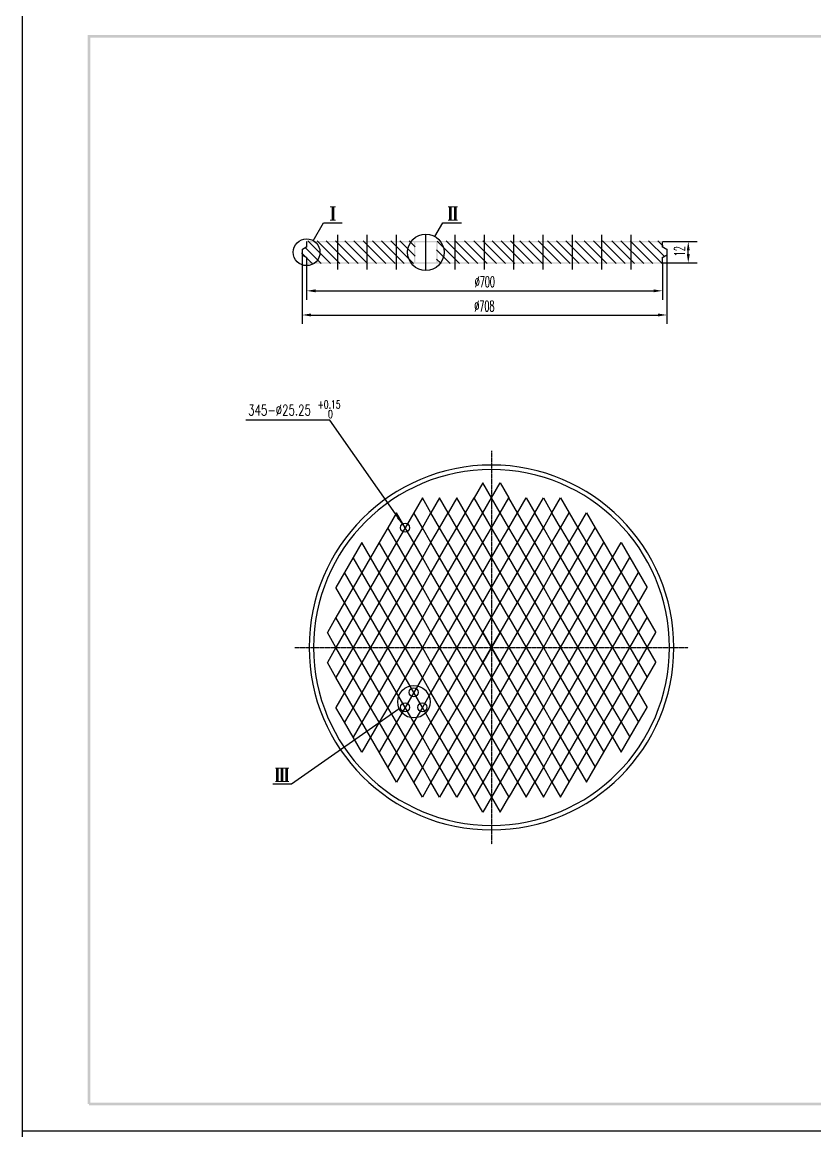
# Model space of a CAD drawing. Header units: millimetres. Extents: x 883 to 5635, y 546 to 4751.
# Drawn here: x 3853 to 4744, y 1806 to 3052 of the extents above; entities that cross this region are included whole.
import ezdxf

# ---------------------------------------------------------------- set-up
doc = ezdxf.new("R2010")
doc.units = ezdxf.units.MM
doc.linetypes.add('CENTER', pattern=[2, 1.25, -0.25, 0.25, -0.25])
for name, color, linetype in [('1', 2, 'Continuous'), ('1轮廓实线层', 1, 'Continuous'), ('2', 1, 'Continuous'), ('CDR_DWG1', 1, 'Continuous'), ('中心线', 3, 'CENTER')]:
    doc.layers.add(name, color=color, linetype=linetype)
doc.styles.add('HZTXT', font='txt', dxfattribs={"width": 0.75, "bigfont": 'HZTXT'})
doc.styles.get("Standard").update_dxf_attribs({"font": 'txt', "bigfont": 'gbcbig.shx'})

msp = doc.modelspace()

# ---------------------------------------------------------------- linework, layer by layer
for p, q in [((3852.5, 4750.9), (3852.5, 545.9)), ((3852.6, 3066), (3852.6, 1806)), ((4370.4, 2534.2), (4360.7, 2517.4)), ((4380.1, 2517.4), (4370.4, 2534.2)), ((4380.1, 2517.4), (4389.8, 2534.2)), ((4389.8, 2534.2), (4399.6, 2517.4)), ((4302.4, 2517.4), (4292.7, 2500.5)), ((4312.1, 2500.5), (4302.4, 2517.4)), ((4321.8, 2517.4), (4312.1, 2500.5)), ((4331.6, 2500.5), (4321.8, 2517.4)), ((4341.3, 2517.4), (4331.6, 2500.5)), ((4351, 2500.5), (4341.3, 2517.4)), ((4351, 2500.5), (4360.7, 2517.4)), ((4370.4, 2500.5), (4360.7, 2517.4)), ((4370.4, 2500.5), (4380.1, 2517.4)), ((4389.8, 2500.5), (4380.1, 2517.4)), ((4389.8, 2500.5), (4399.6, 2517.4)), ((4409.3, 2500.5), (4399.6, 2517.4)), ((4409.3, 2500.5), (4419, 2517.4)), ((4419, 2517.4), (4428.7, 2500.5)), ((4428.7, 2500.5), (4438.4, 2517.4)), ((4438.4, 2517.4), (4448.1, 2500.5)), ((4448.1, 2500.5), (4457.8, 2517.4)), ((4457.8, 2517.4), (4467.6, 2500.5)), ((4273.3, 2500.5), (4263.6, 2483.7)), ((4283, 2483.7), (4273.3, 2500.5)), ((4292.7, 2500.5), (4283, 2483.7)), ((4302.4, 2483.7), (4292.7, 2500.5)), ((4302.4, 2483.7), (4312.1, 2500.5)), ((4321.8, 2483.7), (4312.1, 2500.5)), ((4321.8, 2483.7), (4331.6, 2500.5)), ((4341.3, 2483.7), (4331.6, 2500.5)), ((4341.3, 2483.7), (4351, 2500.5)), ((4360.7, 2483.7), (4351, 2500.5)), ((4360.7, 2483.7), (4370.4, 2500.5)), ((4380.1, 2483.7), (4370.4, 2500.5)), ((4380.1, 2483.7), (4389.8, 2500.5)), ((4399.6, 2483.7), (4389.8, 2500.5)), ((4399.6, 2483.7), (4409.3, 2500.5)), ((4419, 2483.7), (4409.3, 2500.5)), ((4419, 2483.7), (4428.7, 2500.5)), ((4438.4, 2483.7), (4428.7, 2500.5)), ((4438.4, 2483.7), (4448.1, 2500.5)), ((4457.8, 2483.7), (4448.1, 2500.5)), ((4457.8, 2483.7), (4467.6, 2500.5)), ((4467.6, 2500.5), (4477.3, 2483.7)), ((4477.3, 2483.7), (4487, 2500.5)), ((4487, 2500.5), (4496.7, 2483.7)), ((4263.6, 2483.7), (4253.8, 2466.9)), ((4273.3, 2466.9), (4263.6, 2483.7)), ((4283, 2483.7), (4273.3, 2466.9)), ((4292.7, 2466.9), (4283, 2483.7)), ((4302.4, 2483.7), (4292.7, 2466.9)), ((4312.1, 2466.9), (4302.4, 2483.7)), ((4312.1, 2466.9), (4321.8, 2483.7)), ((4331.6, 2466.9), (4321.8, 2483.7)), ((4331.6, 2466.9), (4341.3, 2483.7)), ((4351, 2466.9), (4341.3, 2483.7)), ((4351, 2466.9), (4360.7, 2483.7)), ((4370.4, 2466.9), (4360.7, 2483.7)), ((4370.4, 2466.9), (4380.1, 2483.7)), ((4389.8, 2466.9), (4380.1, 2483.7)), ((4389.8, 2466.9), (4399.6, 2483.7)), ((4409.3, 2466.9), (4399.6, 2483.7)), ((4409.3, 2466.9), (4419, 2483.7)), ((4428.7, 2466.9), (4419, 2483.7)), ((4428.7, 2466.9), (4438.4, 2483.7)), ((4448.1, 2466.9), (4438.4, 2483.7)), ((4448.1, 2466.9), (4457.8, 2483.7)), ((4457.8, 2483.7), (4467.6, 2466.9)), ((4467.6, 2466.9), (4477.3, 2483.7)), ((4477.3, 2483.7), (4487, 2466.9)), ((4487, 2466.9), (4496.7, 2483.7)), ((4496.7, 2483.7), (4506.4, 2466.9)), ((4234.4, 2466.9), (4224.7, 2450.1)), ((4244.1, 2450.1), (4234.4, 2466.9)), ((4253.8, 2466.9), (4244.1, 2450.1)), ((4263.6, 2450.1), (4253.8, 2466.9)), ((4273.3, 2466.9), (4263.6, 2450.1)), ((4283, 2450.1), (4273.3, 2466.9)), ((4292.7, 2466.9), (4283, 2450.1)), ((4302.4, 2450.1), (4292.7, 2466.9)), ((4312.1, 2466.9), (4302.4, 2450.1)), ((4321.8, 2450.1), (4312.1, 2466.9)), ((4321.8, 2450.1), (4331.6, 2466.9)), ((4341.3, 2450.1), (4331.6, 2466.9)), ((4341.3, 2450.1), (4351, 2466.9)), ((4360.7, 2450.1), (4351, 2466.9)), ((4360.7, 2450.1), (4370.4, 2466.9)), ((4380.1, 2450.1), (4370.4, 2466.9)), ((4380.1, 2450.1), (4389.8, 2466.9)), ((4399.6, 2450.1), (4389.8, 2466.9)), ((4399.6, 2450.1), (4409.3, 2466.9)), ((4419, 2450.1), (4409.3, 2466.9)), ((4419, 2450.1), (4428.7, 2466.9)), ((4438.4, 2450.1), (4428.7, 2466.9)), ((4438.4, 2450.1), (4448.1, 2466.9)), ((4448.1, 2466.9), (4457.8, 2450.1)), ((4457.8, 2450.1), (4467.6, 2466.9)), ((4467.6, 2466.9), (4477.3, 2450.1)), ((4477.3, 2450.1), (4487, 2466.9)), ((4487, 2466.9), (4496.7, 2450.1)), ((4496.7, 2450.1), (4506.4, 2466.9)), ((4506.4, 2466.9), (4516.1, 2450.1)), ((4516.1, 2450.1), (4525.8, 2466.9)), ((4525.8, 2466.9), (4535.6, 2450.1)), ((4224.7, 2450.1), (4215, 2433.2)), ((4234.4, 2433.2), (4224.7, 2450.1)), ((4244.1, 2450.1), (4234.4, 2433.2)), ((4253.8, 2433.2), (4244.1, 2450.1)), ((4263.6, 2450.1), (4253.8, 2433.2)), ((4273.3, 2433.2), (4263.6, 2450.1)), ((4283, 2450.1), (4273.3, 2433.2)), ((4292.7, 2433.2), (4283, 2450.1)), ((4302.4, 2450.1), (4292.7, 2433.2)), ((4312.1, 2433.2), (4302.4, 2450.1)), ((4321.8, 2450.1), (4312.1, 2433.2)), ((4331.6, 2433.2), (4321.8, 2450.1)), ((4331.6, 2433.2), (4341.3, 2450.1)), ((4351, 2433.2), (4341.3, 2450.1)), ((4351, 2433.2), (4360.7, 2450.1)), ((4370.4, 2433.2), (4360.7, 2450.1)), ((4370.4, 2433.2), (4380.1, 2450.1)), ((4389.8, 2433.2), (4380.1, 2450.1)), ((4389.8, 2433.2), (4399.6, 2450.1)), ((4409.3, 2433.2), (4399.6, 2450.1)), ((4409.3, 2433.2), (4419, 2450.1)), ((4428.7, 2433.2), (4419, 2450.1)), ((4428.7, 2433.2), (4438.4, 2450.1)), ((4438.4, 2450.1), (4448.1, 2433.2)), ((4448.1, 2433.2), (4457.8, 2450.1)), ((4457.8, 2450.1), (4467.6, 2433.2)), ((4467.6, 2433.2), (4477.3, 2450.1)), ((4477.3, 2450.1), (4487, 2433.2)), ((4487, 2433.2), (4496.7, 2450.1)), ((4496.7, 2450.1), (4506.4, 2433.2)), ((4506.4, 2433.2), (4516.1, 2450.1)), ((4516.1, 2450.1), (4525.8, 2433.2)), ((4525.8, 2433.2), (4535.6, 2450.1)), ((4535.6, 2450.1), (4545.3, 2433.2)), ((4215, 2433.2), (4205.3, 2416.4)), ((4224.7, 2416.4), (4215, 2433.2)), ((4234.4, 2433.2), (4224.7, 2416.4)), ((4244.1, 2416.4), (4234.4, 2433.2)), ((4253.8, 2433.2), (4244.1, 2416.4)), ((4263.6, 2416.4), (4253.8, 2433.2)), ((4273.3, 2433.2), (4263.6, 2416.4)), ((4283, 2416.4), (4273.3, 2433.2)), ((4292.7, 2433.2), (4283, 2416.4)), ((4302.4, 2416.4), (4292.7, 2433.2)), ((4312.1, 2433.2), (4302.4, 2416.4)), ((4321.8, 2416.4), (4312.1, 2433.2)), ((4331.6, 2433.2), (4321.8, 2416.4)), ((4341.3, 2416.4), (4331.6, 2433.2)), ((4341.3, 2416.4), (4351, 2433.2)), ((4360.7, 2416.4), (4351, 2433.2)), ((4360.7, 2416.4), (4370.4, 2433.2)), ((4380.1, 2416.4), (4370.4, 2433.2)), ((4380.1, 2416.4), (4389.8, 2433.2)), ((4399.6, 2416.4), (4389.8, 2433.2)), ((4399.6, 2416.4), (4409.3, 2433.2)), ((4419, 2416.4), (4409.3, 2433.2)), ((4419, 2416.4), (4428.7, 2433.2)), ((4428.7, 2433.2), (4438.4, 2416.4)), ((4438.4, 2416.4), (4448.1, 2433.2)), ((4448.1, 2433.2), (4457.8, 2416.4)), ((4457.8, 2416.4), (4467.6, 2433.2)), ((4467.6, 2433.2), (4477.3, 2416.4)), ((4477.3, 2416.4), (4487, 2433.2)), ((4487, 2433.2), (4496.7, 2416.4)), ((4496.7, 2416.4), (4506.4, 2433.2)), ((4506.4, 2433.2), (4516.1, 2416.4)), ((4516.1, 2416.4), (4525.8, 2433.2)), ((4525.8, 2433.2), (4535.6, 2416.4)), ((4535.6, 2416.4), (4545.3, 2433.2)), ((4545.3, 2433.2), (4555, 2416.4)), ((4215, 2399.6), (4205.3, 2416.4)), ((4224.7, 2416.4), (4215, 2399.6)), ((4234.4, 2399.6), (4224.7, 2416.4)), ((4244.1, 2416.4), (4234.4, 2399.6)), ((4253.8, 2399.6), (4244.1, 2416.4)), ((4263.6, 2416.4), (4253.8, 2399.6)), ((4273.3, 2399.6), (4263.6, 2416.4)), ((4283, 2416.4), (4273.3, 2399.6)), ((4292.7, 2399.6), (4283, 2416.4)), ((4302.4, 2416.4), (4292.7, 2399.6)), ((4312.1, 2399.6), (4302.4, 2416.4)), ((4321.8, 2416.4), (4312.1, 2399.6)), ((4331.6, 2399.6), (4321.8, 2416.4)), ((4341.3, 2416.4), (4331.6, 2399.6)), ((4351, 2399.6), (4341.3, 2416.4)), ((4351, 2399.6), (4360.7, 2416.4)), ((4370.4, 2399.6), (4360.7, 2416.4)), ((4370.4, 2399.6), (4380.1, 2416.4)), ((4389.8, 2399.6), (4380.1, 2416.4)), ((4389.8, 2399.6), (4399.6, 2416.4)), ((4409.3, 2399.6), (4399.6, 2416.4)), ((4409.3, 2399.6), (4419, 2416.4)), ((4419, 2416.4), (4428.7, 2399.6)), ((4428.7, 2399.6), (4438.4, 2416.4)), ((4438.4, 2416.4), (4448.1, 2399.6)), ((4448.1, 2399.6), (4457.8, 2416.4)), ((4457.8, 2416.4), (4467.6, 2399.6)), ((4467.6, 2399.6), (4477.3, 2416.4)), ((4477.3, 2416.4), (4487, 2399.6)), ((4487, 2399.6), (4496.7, 2416.4)), ((4496.7, 2416.4), (4506.4, 2399.6)), ((4506.4, 2399.6), (4516.1, 2416.4)), ((4516.1, 2416.4), (4525.8, 2399.6)), ((4525.8, 2399.6), (4535.6, 2416.4)), ((4535.6, 2416.4), (4545.3, 2399.6)), ((4545.3, 2399.6), (4555, 2416.4)), ((4215, 2399.6), (4205.3, 2382.8)), ((4224.7, 2382.8), (4215, 2399.6)), ((4234.4, 2399.6), (4224.7, 2382.8)), ((4244.1, 2382.8), (4234.4, 2399.6)), ((4253.8, 2399.6), (4244.1, 2382.8)), ((4263.6, 2382.8), (4253.8, 2399.6)), ((4273.3, 2399.6), (4263.6, 2382.8)), ((4283, 2382.8), (4273.3, 2399.6)), ((4292.7, 2399.6), (4283, 2382.8)), ((4302.4, 2382.8), (4292.7, 2399.6)), ((4312.1, 2399.6), (4302.4, 2382.8)), ((4321.8, 2382.8), (4312.1, 2399.6)), ((4331.6, 2399.6), (4321.8, 2382.8)), ((4341.3, 2382.8), (4331.6, 2399.6)), ((4351, 2399.6), (4341.3, 2382.8)), ((4360.7, 2382.8), (4351, 2399.6)), ((4360.7, 2382.8), (4370.4, 2399.6)), ((4380.1, 2382.8), (4370.4, 2399.6)), ((4380.1, 2382.8), (4389.8, 2399.6)), ((4399.6, 2382.8), (4389.8, 2399.6)), ((4399.6, 2382.8), (4409.3, 2399.6)), ((4409.3, 2399.6), (4419, 2382.8)), ((4419, 2382.8), (4428.7, 2399.6)), ((4428.7, 2399.6), (4438.4, 2382.8)), ((4438.4, 2382.8), (4448.1, 2399.6)), ((4448.1, 2399.6), (4457.8, 2382.8)), ((4457.8, 2382.8), (4467.6, 2399.6)), ((4467.6, 2399.6), (4477.3, 2382.8)), ((4477.3, 2382.8), (4487, 2399.6)), ((4487, 2399.6), (4496.7, 2382.8)), ((4496.7, 2382.8), (4506.4, 2399.6)), ((4506.4, 2399.6), (4516.1, 2382.8)), ((4516.1, 2382.8), (4525.8, 2399.6)), ((4525.8, 2399.6), (4535.6, 2382.8)), ((4535.6, 2382.8), (4545.3, 2399.6)), ((4545.3, 2399.6), (4555, 2382.8)), ((4205.3, 2382.8), (4195.6, 2365.9)), ((4215, 2365.9), (4205.3, 2382.8)), ((4224.7, 2382.8), (4215, 2365.9)), ((4234.4, 2365.9), (4224.7, 2382.8)), ((4244.1, 2382.8), (4234.4, 2365.9)), ((4253.8, 2365.9), (4244.1, 2382.8)), ((4263.6, 2382.8), (4253.8, 2365.9)), ((4273.3, 2365.9), (4263.6, 2382.8)), ((4283, 2382.8), (4273.3, 2365.9)), ((4292.7, 2365.9), (4283, 2382.8)), ((4302.4, 2382.8), (4292.7, 2365.9)), ((4312.1, 2365.9), (4302.4, 2382.8)), ((4321.8, 2382.8), (4312.1, 2365.9)), ((4331.6, 2365.9), (4321.8, 2382.8)), ((4341.3, 2382.8), (4331.6, 2365.9)), ((4351, 2365.9), (4341.3, 2382.8)), ((4360.7, 2382.8), (4351, 2365.9)), ((4370.4, 2365.9), (4360.7, 2382.8)), ((4370.4, 2365.9), (4380.1, 2382.8)), ((4389.8, 2365.9), (4380.1, 2382.8)), ((4389.8, 2365.9), (4399.6, 2382.8)), ((4399.6, 2382.8), (4409.3, 2365.9)), ((4409.3, 2365.9), (4419, 2382.8)), ((4419, 2382.8), (4428.7, 2365.9)), ((4428.7, 2365.9), (4438.4, 2382.8)), ((4438.4, 2382.8), (4448.1, 2365.9)), ((4448.1, 2365.9), (4457.8, 2382.8)), ((4457.8, 2382.8), (4467.6, 2365.9)), ((4467.6, 2365.9), (4477.3, 2382.8)), ((4477.3, 2382.8), (4487, 2365.9)), ((4487, 2365.9), (4496.7, 2382.8)), ((4496.7, 2382.8), (4506.4, 2365.9)), ((4506.4, 2365.9), (4516.1, 2382.8)), ((4516.1, 2382.8), (4525.8, 2365.9)), ((4525.8, 2365.9), (4535.6, 2382.8)), ((4535.6, 2382.8), (4545.3, 2365.9)), ((4545.3, 2365.9), (4555, 2382.8)), ((4555, 2382.8), (4564.7, 2365.9)), ((4205.3, 2349.1), (4195.6, 2365.9)), ((4215, 2365.9), (4205.3, 2349.1)), ((4224.7, 2349.1), (4215, 2365.9)), ((4234.4, 2365.9), (4224.7, 2349.1)), ((4244.1, 2349.1), (4234.4, 2365.9)), ((4253.8, 2365.9), (4244.1, 2349.1)), ((4263.6, 2349.1), (4253.8, 2365.9)), ((4273.3, 2365.9), (4263.6, 2349.1)), ((4283, 2349.1), (4273.3, 2365.9)), ((4292.7, 2365.9), (4283, 2349.1)), ((4302.4, 2349.1), (4292.7, 2365.9)), ((4312.1, 2365.9), (4302.4, 2349.1)), ((4321.8, 2349.1), (4312.1, 2365.9)), ((4331.6, 2365.9), (4321.8, 2349.1)), ((4341.3, 2349.1), (4331.6, 2365.9)), ((4351, 2365.9), (4341.3, 2349.1)), ((4360.7, 2349.1), (4351, 2365.9)), ((4370.4, 2365.9), (4360.7, 2349.1)), ((4380.1, 2349.1), (4370.4, 2365.9)), ((4370.4, 2365.9), (4380.1, 2349.1)), ((4380.1, 2349.1), (4370.4, 2365.9)), ((4380.1, 2349.1), (4389.8, 2365.9)), ((4389.8, 2365.9), (4380.1, 2349.1)), ((4380.1, 2349.1), (4389.8, 2365.9)), ((4389.8, 2365.9), (4399.6, 2349.1)), ((4399.6, 2349.1), (4409.3, 2365.9)), ((4409.3, 2365.9), (4419, 2349.1)), ((4419, 2349.1), (4428.7, 2365.9)), ((4428.7, 2365.9), (4438.4, 2349.1)), ((4438.4, 2349.1), (4448.1, 2365.9)), ((4448.1, 2365.9), (4457.8, 2349.1)), ((4457.8, 2349.1), (4467.6, 2365.9)), ((4467.6, 2365.9), (4477.3, 2349.1)), ((4477.3, 2349.1), (4487, 2365.9)), ((4487, 2365.9), (4496.7, 2349.1)), ((4496.7, 2349.1), (4506.4, 2365.9)), ((4506.4, 2365.9), (4516.1, 2349.1)), ((4516.1, 2349.1), (4525.8, 2365.9)), ((4525.8, 2365.9), (4535.6, 2349.1)), ((4535.6, 2349.1), (4545.3, 2365.9)), ((4545.3, 2365.9), (4555, 2349.1)), ((4555, 2349.1), (4564.7, 2365.9)), ((4205.3, 2349.1), (4195.6, 2332.3)), ((4215, 2332.3), (4205.3, 2349.1)), ((4224.7, 2349.1), (4215, 2332.3)), ((4234.4, 2332.3), (4224.7, 2349.1)), ((4244.1, 2349.1), (4234.4, 2332.3)), ((4253.8, 2332.3), (4244.1, 2349.1)), ((4263.6, 2349.1), (4253.8, 2332.3)), ((4273.3, 2332.3), (4263.6, 2349.1)), ((4283, 2349.1), (4273.3, 2332.3)), ((4292.7, 2332.3), (4283, 2349.1)), ((4302.4, 2349.1), (4292.7, 2332.3)), ((4312.1, 2332.3), (4302.4, 2349.1)), ((4321.8, 2349.1), (4312.1, 2332.3)), ((4331.6, 2332.3), (4321.8, 2349.1)), ((4341.3, 2349.1), (4331.6, 2332.3)), ((4351, 2332.3), (4341.3, 2349.1)), ((4360.7, 2349.1), (4351, 2332.3)), ((4370.4, 2332.3), (4360.7, 2349.1)), ((4380.1, 2349.1), (4370.4, 2332.3)), ((4370.4, 2332.3), (4380.1, 2349.1)), ((4380.1, 2349.1), (4370.4, 2332.3)), ((4380.1, 2349.1), (4389.8, 2332.3)), ((4389.8, 2332.3), (4380.1, 2349.1)), ((4380.1, 2349.1), (4389.8, 2332.3)), ((4389.8, 2332.3), (4399.6, 2349.1)), ((4399.6, 2349.1), (4409.3, 2332.3)), ((4409.3, 2332.3), (4419, 2349.1)), ((4419, 2349.1), (4428.7, 2332.3)), ((4428.7, 2332.3), (4438.4, 2349.1)), ((4438.4, 2349.1), (4448.1, 2332.3)), ((4448.1, 2332.3), (4457.8, 2349.1)), ((4457.8, 2349.1), (4467.6, 2332.3)), ((4467.6, 2332.3), (4477.3, 2349.1)), ((4477.3, 2349.1), (4487, 2332.3)), ((4487, 2332.3), (4496.7, 2349.1)), ((4496.7, 2349.1), (4506.4, 2332.3)), ((4506.4, 2332.3), (4516.1, 2349.1)), ((4516.1, 2349.1), (4525.8, 2332.3)), ((4525.8, 2332.3), (4535.6, 2349.1)), ((4535.6, 2349.1), (4545.3, 2332.3)), ((4545.3, 2332.3), (4555, 2349.1)), ((4555, 2349.1), (4564.7, 2332.3)), ((4205.3, 2315.5), (4195.6, 2332.3)), ((4215, 2332.3), (4205.3, 2315.5)), ((4224.7, 2315.5), (4215, 2332.3)), ((4234.4, 2332.3), (4224.7, 2315.5)), ((4244.1, 2315.5), (4234.4, 2332.3)), ((4253.8, 2332.3), (4244.1, 2315.5)), ((4263.6, 2315.5), (4253.8, 2332.3)), ((4273.3, 2332.3), (4263.6, 2315.5)), ((4283, 2315.5), (4273.3, 2332.3)), ((4292.7, 2332.3), (4283, 2315.5)), ((4302.4, 2315.5), (4292.7, 2332.3)), ((4312.1, 2332.3), (4302.4, 2315.5)), ((4321.8, 2315.5), (4312.1, 2332.3)), ((4331.6, 2332.3), (4321.8, 2315.5)), ((4341.3, 2315.5), (4331.6, 2332.3)), ((4351, 2332.3), (4341.3, 2315.5)), ((4360.7, 2315.5), (4351, 2332.3)), ((4370.4, 2332.3), (4360.7, 2315.5)), ((4370.4, 2332.3), (4380.1, 2315.5)), ((4389.8, 2332.3), (4380.1, 2315.5)), ((4389.8, 2332.3), (4399.6, 2315.5)), ((4399.6, 2315.5), (4409.3, 2332.3)), ((4409.3, 2332.3), (4419, 2315.5)), ((4419, 2315.5), (4428.7, 2332.3)), ((4428.7, 2332.3), (4438.4, 2315.5)), ((4438.4, 2315.5), (4448.1, 2332.3)), ((4448.1, 2332.3), (4457.8, 2315.5)), ((4457.8, 2315.5), (4467.6, 2332.3)), ((4467.6, 2332.3), (4477.3, 2315.5)), ((4477.3, 2315.5), (4487, 2332.3)), ((4487, 2332.3), (4496.7, 2315.5)), ((4496.7, 2315.5), (4506.4, 2332.3)), ((4506.4, 2332.3), (4516.1, 2315.5)), ((4516.1, 2315.5), (4525.8, 2332.3)), ((4525.8, 2332.3), (4535.6, 2315.5)), ((4535.6, 2315.5), (4545.3, 2332.3)), ((4545.3, 2332.3), (4555, 2315.5)), ((4555, 2315.5), (4564.7, 2332.3)), ((4215, 2298.6), (4205.3, 2315.5)), ((4224.7, 2315.5), (4215, 2298.6)), ((4234.4, 2298.6), (4224.7, 2315.5)), ((4244.1, 2315.5), (4234.4, 2298.6)), ((4253.8, 2298.6), (4244.1, 2315.5)), ((4263.6, 2315.5), (4253.8, 2298.6)), ((4273.3, 2298.6), (4263.6, 2315.5)), ((4283, 2315.5), (4273.3, 2298.6)), ((4292.7, 2298.6), (4283, 2315.5)), ((4302.4, 2315.5), (4292.7, 2298.6)), ((4312.1, 2298.6), (4302.4, 2315.5)), ((4321.8, 2315.5), (4312.1, 2298.6)), ((4331.6, 2298.6), (4321.8, 2315.5)), ((4341.3, 2315.5), (4331.6, 2298.6)), ((4351, 2298.6), (4341.3, 2315.5)), ((4360.7, 2315.5), (4351, 2298.6)), ((4360.7, 2315.5), (4370.4, 2298.6)), ((4380.1, 2315.5), (4370.4, 2298.6)), ((4380.1, 2315.5), (4389.8, 2298.6)), ((4399.6, 2315.5), (4389.8, 2298.6)), ((4399.6, 2315.5), (4409.3, 2298.6)), ((4409.3, 2298.6), (4419, 2315.5)), ((4419, 2315.5), (4428.7, 2298.6)), ((4428.7, 2298.6), (4438.4, 2315.5)), ((4438.4, 2315.5), (4448.1, 2298.6)), ((4448.1, 2298.6), (4457.8, 2315.5)), ((4457.8, 2315.5), (4467.6, 2298.6)), ((4467.6, 2298.6), (4477.3, 2315.5)), ((4477.3, 2315.5), (4487, 2298.6)), ((4487, 2298.6), (4496.7, 2315.5)), ((4496.7, 2315.5), (4506.4, 2298.6)), ((4506.4, 2298.6), (4516.1, 2315.5)), ((4516.1, 2315.5), (4525.8, 2298.6)), ((4525.8, 2298.6), (4535.6, 2315.5)), ((4535.6, 2315.5), (4545.3, 2298.6)), ((4545.3, 2298.6), (4555, 2315.5)), ((4215, 2298.6), (4205.3, 2281.8)), ((4224.7, 2281.8), (4215, 2298.6)), ((4234.4, 2298.6), (4224.7, 2281.8)), ((4244.1, 2281.8), (4234.4, 2298.6)), ((4253.8, 2298.6), (4244.1, 2281.8)), ((4263.6, 2281.8), (4253.8, 2298.6)), ((4273.3, 2298.6), (4263.6, 2281.8)), ((4283, 2281.8), (4273.3, 2298.6)), ((4292.7, 2298.6), (4283, 2281.8)), ((4302.4, 2281.8), (4292.7, 2298.6)), ((4312.1, 2298.6), (4302.4, 2281.8)), ((4321.8, 2281.8), (4312.1, 2298.6)), ((4331.6, 2298.6), (4321.8, 2281.8)), ((4341.3, 2281.8), (4331.6, 2298.6)), ((4351, 2298.6), (4341.3, 2281.8)), ((4351, 2298.6), (4360.7, 2281.8)), ((4370.4, 2298.6), (4360.7, 2281.8)), ((4370.4, 2298.6), (4380.1, 2281.8)), ((4389.8, 2298.6), (4380.1, 2281.8)), ((4389.8, 2298.6), (4399.6, 2281.8)), ((4409.3, 2298.6), (4399.6, 2281.8)), ((4409.3, 2298.6), (4419, 2281.8)), ((4419, 2281.8), (4428.7, 2298.6)), ((4428.7, 2298.6), (4438.4, 2281.8)), ((4438.4, 2281.8), (4448.1, 2298.6)), ((4448.1, 2298.6), (4457.8, 2281.8)), ((4457.8, 2281.8), (4467.6, 2298.6)), ((4467.6, 2298.6), (4477.3, 2281.8)), ((4477.3, 2281.8), (4487, 2298.6)), ((4487, 2298.6), (4496.7, 2281.8)), ((4496.7, 2281.8), (4506.4, 2298.6)), ((4506.4, 2298.6), (4516.1, 2281.8)), ((4516.1, 2281.8), (4525.8, 2298.6)), ((4525.8, 2298.6), (4535.6, 2281.8)), ((4535.6, 2281.8), (4545.3, 2298.6)), ((4545.3, 2298.6), (4555, 2281.8)), ((4215, 2265), (4205.3, 2281.8)), ((4224.7, 2281.8), (4215, 2265)), ((4234.4, 2265), (4224.7, 2281.8)), ((4244.1, 2281.8), (4234.4, 2265)), ((4253.8, 2265), (4244.1, 2281.8)), ((4263.6, 2281.8), (4253.8, 2265)), ((4273.3, 2265), (4263.6, 2281.8)), ((4283, 2281.8), (4273.3, 2265)), ((4292.7, 2265), (4283, 2281.8)), ((4302.4, 2281.8), (4292.7, 2265)), ((4312.1, 2265), (4302.4, 2281.8)), ((4321.8, 2281.8), (4312.1, 2265)), ((4331.6, 2265), (4321.8, 2281.8)), ((4341.3, 2281.8), (4331.6, 2265)), ((4341.3, 2281.8), (4351, 2265)), ((4360.7, 2281.8), (4351, 2265)), ((4360.7, 2281.8), (4370.4, 2265)), ((4380.1, 2281.8), (4370.4, 2265)), ((4380.1, 2281.8), (4389.8, 2265)), ((4399.6, 2281.8), (4389.8, 2265)), ((4399.6, 2281.8), (4409.3, 2265)), ((4419, 2281.8), (4409.3, 2265)), ((4419, 2281.8), (4428.7, 2265)), ((4428.7, 2265), (4438.4, 2281.8)), ((4438.4, 2281.8), (4448.1, 2265)), ((4448.1, 2265), (4457.8, 2281.8)), ((4457.8, 2281.8), (4467.6, 2265)), ((4467.6, 2265), (4477.3, 2281.8)), ((4477.3, 2281.8), (4487, 2265)), ((4487, 2265), (4496.7, 2281.8)), ((4496.7, 2281.8), (4506.4, 2265)), ((4506.4, 2265), (4516.1, 2281.8)), ((4516.1, 2281.8), (4525.8, 2265)), ((4525.8, 2265), (4535.6, 2281.8)), ((4535.6, 2281.8), (4545.3, 2265)), ((4545.3, 2265), (4555, 2281.8)), ((4224.7, 2248.2), (4215, 2265)), ((4234.4, 2265), (4224.7, 2248.2)), ((4244.1, 2248.2), (4234.4, 2265)), ((4253.8, 2265), (4244.1, 2248.2)), ((4263.6, 2248.2), (4253.8, 2265)), ((4273.3, 2265), (4263.6, 2248.2)), ((4283, 2248.2), (4273.3, 2265)), ((4292.7, 2265), (4283, 2248.2)), ((4302.4, 2248.2), (4292.7, 2265)), ((4312.1, 2265), (4302.4, 2248.2)), ((4321.8, 2248.2), (4312.1, 2265)), ((4331.6, 2265), (4321.8, 2248.2)), ((4331.6, 2265), (4341.3, 2248.2)), ((4351, 2265), (4341.3, 2248.2)), ((4351, 2265), (4360.7, 2248.2)), ((4370.4, 2265), (4360.7, 2248.2)), ((4370.4, 2265), (4380.1, 2248.2)), ((4389.8, 2265), (4380.1, 2248.2)), ((4389.8, 2265), (4399.6, 2248.2)), ((4409.3, 2265), (4399.6, 2248.2)), ((4409.3, 2265), (4419, 2248.2)), ((4428.7, 2265), (4419, 2248.2)), ((4428.7, 2265), (4438.4, 2248.2)), ((4438.4, 2248.2), (4448.1, 2265)), ((4448.1, 2265), (4457.8, 2248.2)), ((4457.8, 2248.2), (4467.6, 2265)), ((4467.6, 2265), (4477.3, 2248.2)), ((4477.3, 2248.2), (4487, 2265)), ((4487, 2265), (4496.7, 2248.2)), ((4496.7, 2248.2), (4506.4, 2265)), ((4506.4, 2265), (4516.1, 2248.2)), ((4516.1, 2248.2), (4525.8, 2265)), ((4525.8, 2265), (4535.6, 2248.2)), ((4535.6, 2248.2), (4545.3, 2265)), ((4234.4, 2231.3), (4224.7, 2248.2)), ((4244.1, 2248.2), (4234.4, 2231.3)), ((4253.8, 2231.3), (4244.1, 2248.2)), ((4263.6, 2248.2), (4253.8, 2231.3)), ((4273.3, 2231.3), (4263.6, 2248.2)), ((4283, 2248.2), (4273.3, 2231.3)), ((4292.7, 2231.3), (4283, 2248.2)), ((4302.4, 2248.2), (4292.7, 2231.3)), ((4312.1, 2231.3), (4302.4, 2248.2)), ((4321.8, 2248.2), (4312.1, 2231.3)), ((4321.8, 2248.2), (4331.6, 2231.3)), ((4341.3, 2248.2), (4331.6, 2231.3)), ((4341.3, 2248.2), (4351, 2231.3)), ((4360.7, 2248.2), (4351, 2231.3)), ((4360.7, 2248.2), (4370.4, 2231.3)), ((4380.1, 2248.2), (4370.4, 2231.3)), ((4380.1, 2248.2), (4389.8, 2231.3)), ((4399.6, 2248.2), (4389.8, 2231.3)), ((4399.6, 2248.2), (4409.3, 2231.3)), ((4419, 2248.2), (4409.3, 2231.3)), ((4419, 2248.2), (4428.7, 2231.3)), ((4438.4, 2248.2), (4428.7, 2231.3)), ((4438.4, 2248.2), (4448.1, 2231.3)), ((4448.1, 2231.3), (4457.8, 2248.2)), ((4457.8, 2248.2), (4467.6, 2231.3)), ((4467.6, 2231.3), (4477.3, 2248.2)), ((4477.3, 2248.2), (4487, 2231.3)), ((4487, 2231.3), (4496.7, 2248.2)), ((4496.7, 2248.2), (4506.4, 2231.3)), ((4506.4, 2231.3), (4516.1, 2248.2)), ((4516.1, 2248.2), (4525.8, 2231.3)), ((4525.8, 2231.3), (4535.6, 2248.2)), ((4263.6, 2214.5), (4253.8, 2231.3)), ((4273.3, 2231.3), (4263.6, 2214.5)), ((4283, 2214.5), (4273.3, 2231.3)), ((4292.7, 2231.3), (4283, 2214.5)), ((4302.4, 2214.5), (4292.7, 2231.3)), ((4312.1, 2231.3), (4302.4, 2214.5)), ((4312.1, 2231.3), (4321.8, 2214.5)), ((4331.6, 2231.3), (4321.8, 2214.5)), ((4331.6, 2231.3), (4341.3, 2214.5)), ((4351, 2231.3), (4341.3, 2214.5)), ((4351, 2231.3), (4360.7, 2214.5)), ((4370.4, 2231.3), (4360.7, 2214.5)), ((4370.4, 2231.3), (4380.1, 2214.5)), ((4389.8, 2231.3), (4380.1, 2214.5)), ((4389.8, 2231.3), (4399.6, 2214.5)), ((4409.3, 2231.3), (4399.6, 2214.5)), ((4409.3, 2231.3), (4419, 2214.5)), ((4428.7, 2231.3), (4419, 2214.5)), ((4428.7, 2231.3), (4438.4, 2214.5)), ((4448.1, 2231.3), (4438.4, 2214.5)), ((4448.1, 2231.3), (4457.8, 2214.5)), ((4457.8, 2214.5), (4467.6, 2231.3)), ((4467.6, 2231.3), (4477.3, 2214.5)), ((4477.3, 2214.5), (4487, 2231.3)), ((4487, 2231.3), (4496.7, 2214.5)), ((4496.7, 2214.5), (4506.4, 2231.3)), ((4273.3, 2197.7), (4263.6, 2214.5)), ((4283, 2214.5), (4273.3, 2197.7)), ((4292.7, 2197.7), (4283, 2214.5)), ((4302.4, 2214.5), (4292.7, 2197.7)), ((4302.4, 2214.5), (4312.1, 2197.7)), ((4321.8, 2214.5), (4312.1, 2197.7)), ((4321.8, 2214.5), (4331.6, 2197.7)), ((4341.3, 2214.5), (4331.6, 2197.7)), ((4341.3, 2214.5), (4351, 2197.7)), ((4360.7, 2214.5), (4351, 2197.7)), ((4360.7, 2214.5), (4370.4, 2197.7)), ((4380.1, 2214.5), (4370.4, 2197.7)), ((4380.1, 2214.5), (4389.8, 2197.7)), ((4399.6, 2214.5), (4389.8, 2197.7)), ((4399.6, 2214.5), (4409.3, 2197.7)), ((4419, 2214.5), (4409.3, 2197.7)), ((4419, 2214.5), (4428.7, 2197.7)), ((4438.4, 2214.5), (4428.7, 2197.7)), ((4438.4, 2214.5), (4448.1, 2197.7)), ((4457.8, 2214.5), (4448.1, 2197.7)), ((4457.8, 2214.5), (4467.6, 2197.7)), ((4467.6, 2197.7), (4477.3, 2214.5)), ((4477.3, 2214.5), (4487, 2197.7)), ((4487, 2197.7), (4496.7, 2214.5)), ((4302.4, 2180.9), (4292.7, 2197.7)), ((4312.1, 2197.7), (4302.4, 2180.9)), ((4321.8, 2180.9), (4312.1, 2197.7)), ((4331.6, 2197.7), (4321.8, 2180.9)), ((4341.3, 2180.9), (4331.6, 2197.7)), ((4351, 2197.7), (4341.3, 2180.9)), ((4351, 2197.7), (4360.7, 2180.9)), ((4370.4, 2197.7), (4360.7, 2180.9)), ((4370.4, 2197.7), (4380.1, 2180.9)), ((4389.8, 2197.7), (4380.1, 2180.9)), ((4389.8, 2197.7), (4399.6, 2180.9)), ((4409.3, 2197.7), (4399.6, 2180.9)), ((4409.3, 2197.7), (4419, 2180.9)), ((4419, 2180.9), (4428.7, 2197.7)), ((4428.7, 2197.7), (4438.4, 2180.9)), ((4438.4, 2180.9), (4448.1, 2197.7)), ((4448.1, 2197.7), (4457.8, 2180.9)), ((4457.8, 2180.9), (4467.6, 2197.7)), ((4370.4, 2164), (4360.7, 2180.9)), ((4380.1, 2180.9), (4370.4, 2164)), ((4380.1, 2180.9), (4389.8, 2164)), ((4389.8, 2164), (4399.6, 2180.9)), ((3852.6, 1806), (5634.6, 1806))]:
    msp.add_line(p, q)
at = {"color": 0, "lineweight": 0}
for p, q in [((4199.2, 2780.5), (4173.7, 2806)), ((4209.5, 2780.5), (4184, 2806)), ((4219.9, 2780.5), (4194.4, 2806)), ((4230.2, 2780.5), (4204.7, 2806)), ((4240.6, 2780.5), (4215.1, 2806)), ((4251, 2780.5), (4225.5, 2806)), ((4261.3, 2780.5), (4235.8, 2806)), ((4271.7, 2780.5), (4246.2, 2806)), ((4282, 2780.5), (4256.5, 2806)), ((4292.4, 2780.5), (4266.9, 2806)), ((4294.4, 2788.8), (4277.2, 2806)), ((4294.4, 2799.2), (4287.6, 2806)), ((4344.1, 2780.5), (4319, 2805.6)), ((4354.5, 2780.5), (4329, 2806)), ((4364.8, 2780.5), (4339.3, 2806)), ((4375.2, 2780.5), (4349.7, 2806)), ((4385.6, 2780.5), (4360.1, 2806)), ((4395.9, 2780.5), (4370.4, 2806)), ((4406.3, 2780.5), (4380.8, 2806)), ((4416.6, 2780.5), (4391.1, 2806)), ((4427, 2780.5), (4401.5, 2806)), ((4437.3, 2780.5), (4411.8, 2806)), ((4447.7, 2780.5), (4422.2, 2806)), ((4458, 2780.5), (4432.5, 2806)), ((4468.4, 2780.5), (4442.9, 2806)), ((4478.7, 2780.5), (4453.2, 2806)), ((4489.1, 2780.5), (4463.6, 2806)), ((4499.5, 2780.5), (4474, 2806)), ((4509.8, 2780.5), (4484.3, 2806)), ((4520.2, 2780.5), (4494.7, 2806)), ((4530.5, 2780.5), (4505, 2806)), ((4540.9, 2780.5), (4515.4, 2806)), ((4551.2, 2780.5), (4525.7, 2806)), ((4561.6, 2780.5), (4536.1, 2806)), ((4571.9, 2780.5), (4546.4, 2806)), ((4574.9, 2787.9), (4556.8, 2806)), ((4573.1, 2800), (4567.1, 2806)), ((4178.5, 2780.5), (4166.6, 2792.4)), ((4188.8, 2780.5), (4170.4, 2799)), ((4333.8, 2780.5), (4318.3, 2796)), ((4323.4, 2780.5), (4318.3, 2785.6))]:
    msp.add_line(p, q, dxfattribs=at)
at = {"color": 0, "linetype": 'ByBlock'}
for p, q in [((4572.4, 2805.2), (4611.3, 2805.2)), ((4601.3, 2791.2), (4601.3, 2795.2)), ((4167.3, 2790.1), (4167.3, 2712.7)), ((4172.3, 2781.2), (4172.3, 2739.9)), ((4572.3, 2781.2), (4572.3, 2739.9)), ((4572.4, 2781.2), (4611.3, 2781.2)), ((4577.3, 2790.1), (4577.3, 2712.7)), ((4182.3, 2749.9), (4562.3, 2749.9)), ((4177.3, 2722.7), (4567.3, 2722.7))]:
    msp.add_line(p, q, dxfattribs=at)
for points in [[(4599.7, 2795.2), (4603, 2795.2), (4601.3, 2805.2)], [(4599.7, 2791.2), (4603, 2791.2), (4601.3, 2781.2)], [(4182.3, 2751.5), (4182.3, 2748.2), (4172.3, 2749.9)], [(4562.3, 2751.5), (4562.3, 2748.2), (4572.3, 2749.9)], [(4177.3, 2724.4), (4177.3, 2721.1), (4167.3, 2722.7)], [(4567.3, 2724.4), (4567.3, 2721.1), (4577.3, 2722.7)]]:
    msp.add_solid(points, dxfattribs=at)
for points in [[(3929.1, 3034.5), (3926.1, 3037.5), (3929.1, 1836), (3926.1, 1836)], [(5603.1, 3034.5), (5606.1, 3037.5), (3929.1, 3034.5), (3926.1, 3037.5)], [(4173.1, 2804.5), (4171.6, 2806), (4293.6, 2804.5), (4293.6, 2806)], [(4173.1, 2798.8), (4171.6, 2799.7), (4173.1, 2804.5), (4171.6, 2806)], [(4292.9, 2781.2), (4294.4, 2781.2), (4292.9, 2805.2), (4294.4, 2805.2)], [(4293.6, 2804.5), (4293.6, 2806), (4319, 2804.5), (4319, 2806)], [(4318.3, 2781.2), (4319.8, 2781.2), (4318.3, 2805.2), (4319.8, 2805.2)], [(4319, 2804.5), (4319, 2806), (4372.3, 2804.5), (4372.3, 2806)], [(4425.6, 2804.5), (4425.6, 2806), (4372.3, 2804.5), (4372.3, 2806)], [(4451, 2804.5), (4451, 2806), (4425.6, 2804.5), (4425.6, 2806)], [(4571.6, 2804.5), (4573.1, 2806), (4451, 2804.5), (4451, 2806)], [(4571.6, 2798.8), (4573.1, 2799.7), (4571.6, 2804.5), (4573.1, 2806)], [(4168.1, 2795.9), (4166.6, 2796.8), (4173.1, 2798.8), (4171.6, 2799.7)], [(4168.1, 2790.6), (4166.6, 2789.7), (4168.1, 2795.9), (4166.6, 2796.8)], [(4576.6, 2795.9), (4578.1, 2796.8), (4571.6, 2798.8), (4573.1, 2799.7)], [(4576.6, 2790.6), (4578.1, 2789.7), (4576.6, 2795.9), (4578.1, 2796.8)], [(4173.1, 2787.7), (4171.6, 2786.8), (4168.1, 2790.6), (4166.6, 2789.7)], [(4173.1, 2782), (4171.6, 2780.5), (4173.1, 2787.7), (4171.6, 2786.8)], [(4293.6, 2782), (4293.6, 2780.5), (4173.1, 2782), (4171.6, 2780.5)], [(4319, 2782), (4319, 2780.5), (4293.6, 2782), (4293.6, 2780.5)], [(4372.3, 2782), (4372.3, 2780.5), (4319, 2782), (4319, 2780.5)], [(4372.3, 2782), (4372.3, 2780.5), (4425.6, 2782), (4425.6, 2780.5)], [(4425.6, 2782), (4425.6, 2780.5), (4451, 2782), (4451, 2780.5)], [(4451, 2782), (4451, 2780.5), (4571.6, 2782), (4573.1, 2780.5)], [(4571.6, 2787.7), (4573.1, 2786.8), (4576.6, 2790.6), (4578.1, 2789.7)], [(4571.6, 2782), (4573.1, 2780.5), (4571.6, 2787.7), (4573.1, 2786.8)], [(3927.6, 1837.5), (3927.6, 1834.5), (5603.1, 1837.5), (5606.1, 1834.5)]]:
    msp.add_trace(points)
at = {"layer": '1'}
for p, q in [((4207.3, 2773.7), (4207.3, 2812.7)), ((4240.3, 2773.7), (4240.3, 2812.7)), ((4273.3, 2773.7), (4273.3, 2812.7)), ((4306.3, 2773.7), (4306.3, 2812.7)), ((4339.3, 2773.7), (4339.3, 2812.7)), ((4372.3, 2773.7), (4372.3, 2812.7)), ((4372.3, 2773.7), (4372.3, 2812.7)), ((4405.3, 2773.7), (4405.3, 2812.7)), ((4438.3, 2773.7), (4438.3, 2812.7)), ((4471.3, 2773.7), (4471.3, 2812.7)), ((4504.3, 2773.7), (4504.3, 2812.7)), ((4537.3, 2773.7), (4537.3, 2812.7))]:
    msp.add_line(p, q, dxfattribs=at)
at = {"layer": '1轮廓实线层'}
for radius, start, end in [(205, 0, 180), (200, 0, 180), (205, 180, 0), (200, 180, 0)]:
    msp.add_arc((4380.1, 2349.1), radius, start, end, dxfattribs=at)
at = {"layer": '2', "lineweight": 0}
for p, q in [((4198.9, 2844.3), (4204.9, 2844.3)), ((4331.4, 2844.3), (4341.9, 2844.3)), ((4204.9, 2829.3), (4198.9, 2829.3)), ((4341.9, 2829.3), (4331.4, 2829.3)), ((4152.2, 2213.4), (4137.2, 2213.4)), ((4137.2, 2198.4), (4152.2, 2198.4))]:
    msp.add_line(p, q, dxfattribs=at)
at = {"layer": '2'}
for p, q in [((4179.8, 2806.2), (4191.4, 2826.3)), ((4191.4, 2826.3), (4212.4, 2826.3)), ((4316.6, 2811), (4325.4, 2826.3)), ((4325.4, 2826.3), (4346.4, 2826.3)), ((4276.5, 2280.3), (4155.2, 2195.4)), ((4155.2, 2195.4), (4134.2, 2195.4))]:
    msp.add_line(p, q, dxfattribs=at)
at = {"layer": '2', "color": 0}
for p, q in [((4198.3, 2604.6), (4103.8, 2604.6)), ((4280.1, 2487.9), (4198.3, 2604.6))]:
    msp.add_line(p, q, dxfattribs=at)
at = {"layer": '2'}
for centre, radius in [((4172.3, 2793.2), 15), ((4306.3, 2793.2), 20.5), ((4292.9, 2288.1), 18.2)]:
    msp.add_circle(centre, radius, dxfattribs=at)
at = {"layer": '2', "color": 0}
msp.add_solid([(4276.3, 2495.7), (4274, 2494.1), (4280.1, 2487.9)], dxfattribs=at)
at = {"layer": '2', "lineweight": 0}
for points in [[(4200.4, 2829.3), (4203.4, 2829.3), (4200.4, 2844.3), (4203.4, 2844.3)], [(4332.2, 2829.3), (4335.2, 2829.3), (4332.2, 2844.3), (4335.2, 2844.3)], [(4341, 2844.2), (4338, 2844.2), (4341, 2829.2), (4338, 2829.2)], [(4138, 2198.4), (4141, 2198.4), (4138, 2213.4), (4141, 2213.4)], [(4146.2, 2213.4), (4143.2, 2213.4), (4146.2, 2198.4), (4143.2, 2198.4)], [(4148.3, 2198.4), (4151.3, 2198.4), (4148.3, 2213.4), (4151.3, 2213.4)]]:
    msp.add_trace(points, dxfattribs=at)
at = {"layer": 'CDR_DWG1'}
for centre in [(4283, 2483.7), (4292.7, 2298.6), (4283, 2281.8), (4302.4, 2281.8)]:
    msp.add_circle(centre, 5.07, dxfattribs=at)
at = {"layer": 'DEFPOINTS', "color": 0, "linetype": 'ByBlock'}
for p in [(4572.3, 2805.2), (4601.3, 2805.2), (4167.3, 2790.1), (4172.3, 2781.2), (4572.3, 2781.2), (4572.3, 2781.2), (4577.3, 2790.1), (4572.3, 2749.9), (4577.3, 2722.7)]:
    msp.add_point(p, dxfattribs=at)
at = {"layer": '中心线'}
for p, q in [((4380.1, 2570.2), (4380.1, 2128.1)), ((4159.1, 2349.1), (4601.2, 2349.1))]:
    msp.add_line(p, q, dxfattribs=at)

# ---------------------------------------------------------------- texts
at = {"color": 0, "linetype": 'ByBlock', "width": 0.7}
msp.add_text('345-%%c25.25', height=12, dxfattribs=at).set_placement((4106.6, 2609.8))
at = {"layer": '1轮廓实线层', "color": 0, "lineweight": 0, "width": 0.55}
msp.add_text('12', height=12, rotation=90, dxfattribs=at).set_placement((4597.3, 2788.8))
at = {"layer": '1轮廓实线层', "color": 0, "lineweight": -3, "width": 0.55}
for s, p in [('∅700', (4361.3, 2754)), ('∅708', (4360.8, 2726.8))]:
    msp.add_text(s, height=12, dxfattribs=at).set_placement(p)
at = {"layer": '2', "style": 'HZTXT', "width": 0.7}
for s, p in [('+0.15', (4184.6, 2617.7)), (' 0', (4190.7, 2606.9))]:
    msp.add_text(s, height=9, dxfattribs=at).set_placement(p)

doc.saveas('drawing.dxf')
